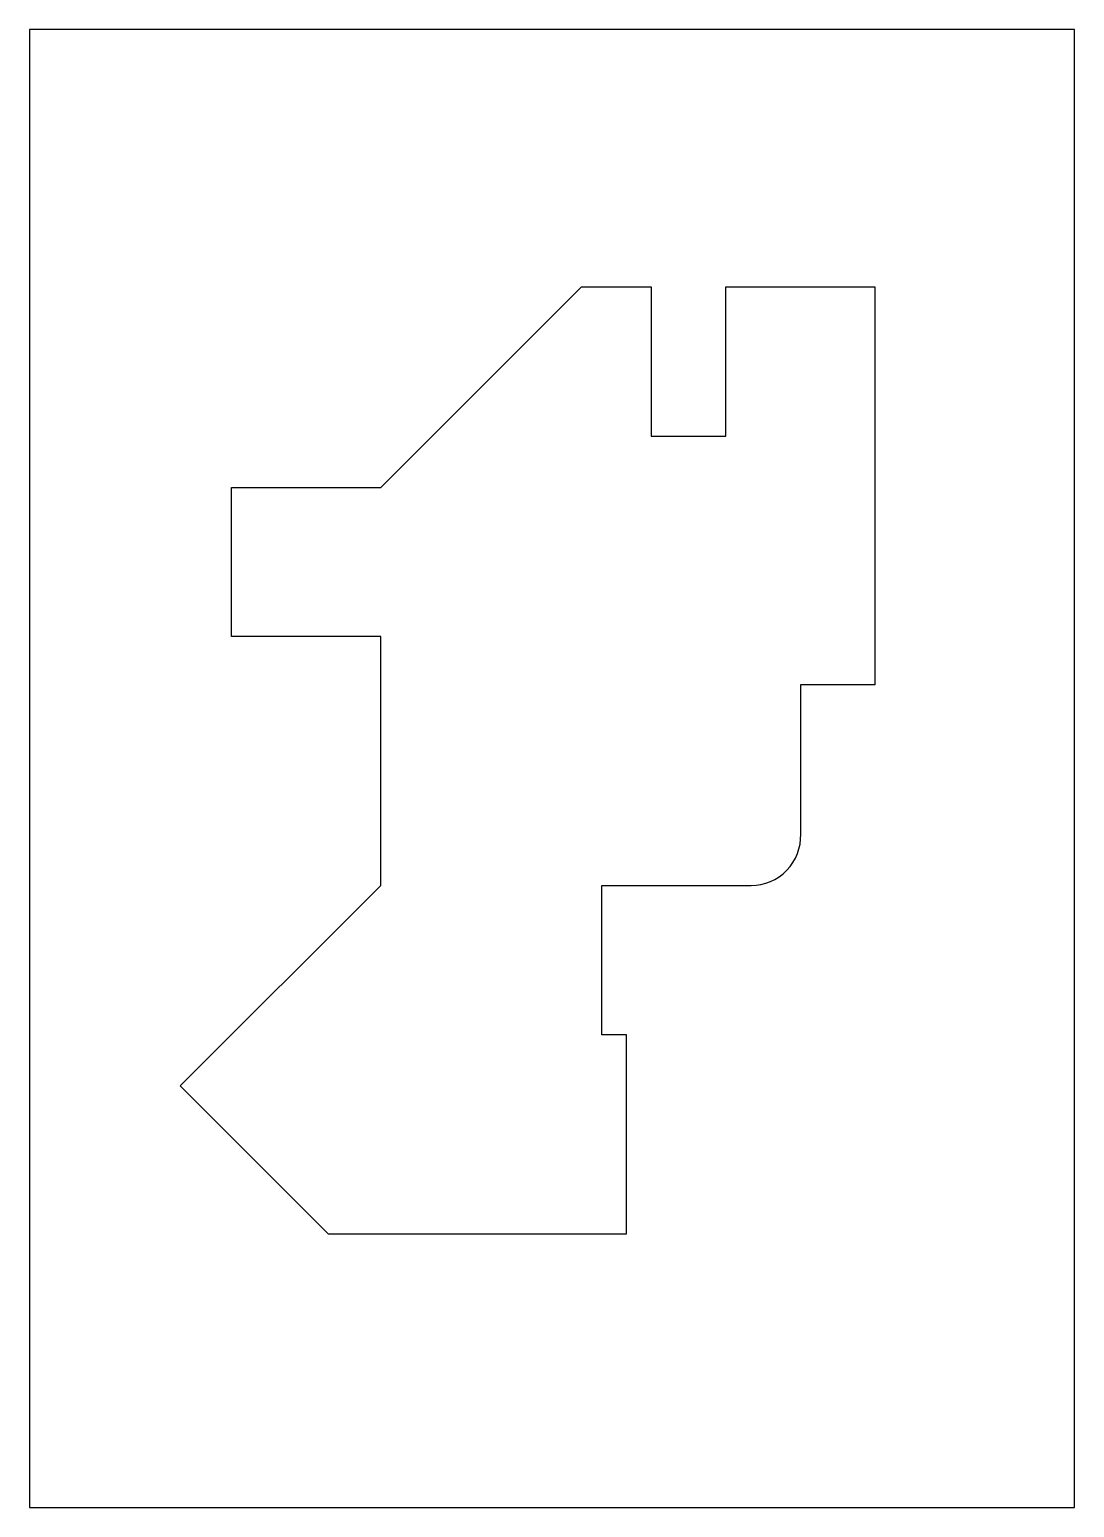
# Model space of a CAD drawing. Header units: millimetres. Extents: x 0 to 210, y 0 to 297.
import ezdxf

# ---------------------------------------------------------------- set-up
doc = ezdxf.new("R2010")
doc.units = ezdxf.units.MM

msp = doc.modelspace()

# ---------------------------------------------------------------- linework, layer by layer
for p, q in [((70.61, 205), (110.91, 245.31)), ((110.91, 245.31), (124.91, 245.31)), ((124.91, 245.31), (124.91, 215.31)), ((139.91, 215.31), (139.91, 245.31)), ((139.91, 245.31), (169.91, 245.31)), ((169.91, 245.31), (169.91, 165.31)), ((124.91, 215.31), (139.91, 215.31)), ((40.61, 175), (40.61, 205)), ((40.61, 205), (70.61, 205)), ((70.61, 175), (40.61, 175)), ((70.61, 125), (70.61, 175)), ((169.91, 165.31), (154.91, 165.31)), ((154.91, 165.31), (154.91, 135.31)), ((30.3, 84.7), (70.61, 125)), ((115, 95), (115, 125)), ((115, 125), (115, 125)), ((115, 125), (145, 125)), ((120, 95), (115, 95)), ((120, 55), (120, 95)), ((60, 55), (30.3, 84.7)), ((60, 55), (120, 55))]:
    msp.add_line(p, q)
msp.add_lwpolyline([(0, 0), (210, 0), (210, 297), (0, 297)], close=True)
msp.add_arc((145, 135), 10, 270, 1.7837)

doc.saveas('drawing.dxf')
